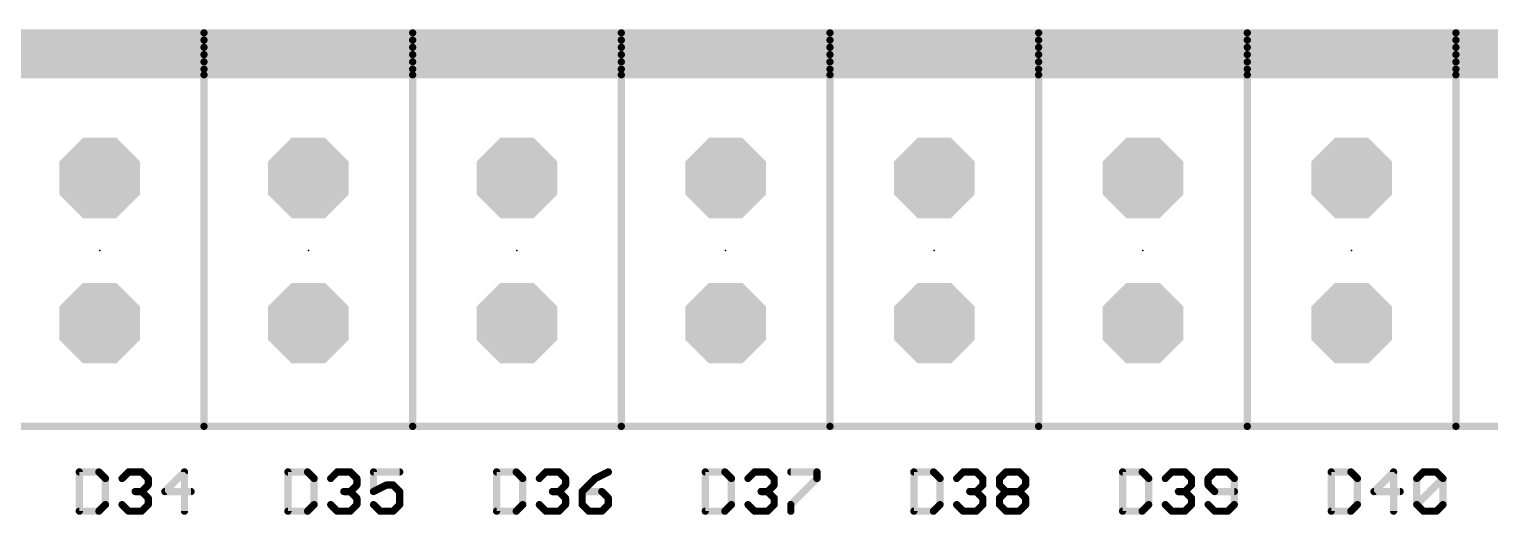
# Model space of a CAD drawing. Extents: x 0 to 426, y 0 to 160.
# Drawn here: x 53.22 to 78.77, y 64.38 to 72.87 of the extents above; entities that cross this region are included whole.
import ezdxf

# ---------------------------------------------------------------- set-up
doc = ezdxf.new("R2010")
doc.units = 0
doc.header["$MEASUREMENT"] = 0
doc.layers.get('0').update_dxf_attribs({"linetype": 'CONTINUOUS'})
for name, color, linetype in [('17', 82, 'CONTINUOUS'), ('21', 253, 'CONTINUOUS'), ('23', 7, 'CONTINUOUS'), ('25', 253, 'CONTINUOUS')]:
    doc.layers.add(name, color=color, linetype=linetype)

# ---------------------------------------------------------------- blocks, each defined once
blk = doc.blocks.new('OCTAGONP')
at = {"const_width": 0.5}
blk.add_lwpolyline([(-0.25, -0.1036), (-0.25, 0.1036), (-0.1036, 0.25), (0.1036, 0.25), (0.25, 0.1036), (0.25, -0.1036), (0.1036, -0.25), (-0.1036, -0.25), (-0.25, -0.1036), (-0.25, 0.1036)], dxfattribs=at)

msp = doc.modelspace()

# ---------------------------------------------------------------- linework, layer by layer
at = {"layer": '21', "const_width": 0.127}
for points in [[(56.275, 72.81), (52.625, 72.81)], [(56.275, 72.81), (52.625, 72.81)], [(56.275, 72.075), (56.275, 72.81)], [(59.925, 72.81), (56.275, 72.81)], [(56.275, 72.81), (56.275, 72.075)], [(59.925, 72.81), (56.275, 72.81)], [(59.925, 72.075), (59.925, 72.81)], [(63.575, 72.81), (59.925, 72.81)], [(59.925, 72.81), (59.925, 72.075)], [(63.575, 72.81), (59.925, 72.81)], [(63.575, 72.075), (63.575, 72.81)], [(67.225, 72.81), (63.575, 72.81)], [(63.575, 72.81), (63.575, 72.075)], [(67.225, 72.81), (63.575, 72.81)], [(67.225, 72.075), (67.225, 72.81)], [(70.875, 72.81), (67.225, 72.81)], [(67.225, 72.81), (67.225, 72.075)], [(70.875, 72.81), (67.225, 72.81)], [(70.875, 72.075), (70.875, 72.81)], [(74.525, 72.81), (70.875, 72.81)], [(70.875, 72.81), (70.875, 72.075)], [(74.525, 72.81), (70.875, 72.81)], [(74.525, 72.075), (74.525, 72.81)], [(78.175, 72.81), (74.525, 72.81)], [(74.525, 72.81), (74.525, 72.075)], [(78.175, 72.81), (74.525, 72.81)], [(78.175, 72.075), (78.175, 72.81)], [(81.825, 72.81), (78.175, 72.81)], [(78.175, 72.81), (78.175, 72.075)], [(81.825, 72.81), (78.175, 72.81)], [(56.275, 72.683), (52.625, 72.683)], [(56.275, 72.556), (52.625, 72.556)], [(59.925, 72.683), (56.275, 72.683)], [(59.925, 72.556), (56.275, 72.556)], [(63.575, 72.683), (59.925, 72.683)], [(63.575, 72.556), (59.925, 72.556)], [(67.225, 72.683), (63.575, 72.683)], [(67.225, 72.556), (63.575, 72.556)], [(70.875, 72.683), (67.225, 72.683)], [(70.875, 72.556), (67.225, 72.556)], [(74.525, 72.683), (70.875, 72.683)], [(74.525, 72.556), (70.875, 72.556)], [(78.175, 72.683), (74.525, 72.683)], [(78.175, 72.556), (74.525, 72.556)], [(81.825, 72.683), (78.175, 72.683)], [(81.825, 72.556), (78.175, 72.556)], [(56.275, 72.429), (52.625, 72.429)], [(56.275, 72.302), (52.625, 72.302)], [(59.925, 72.429), (56.275, 72.429)], [(59.925, 72.302), (56.275, 72.302)], [(63.575, 72.429), (59.925, 72.429)], [(63.575, 72.302), (59.925, 72.302)], [(67.225, 72.429), (63.575, 72.429)], [(67.225, 72.302), (63.575, 72.302)], [(70.875, 72.429), (67.225, 72.429)], [(70.875, 72.302), (67.225, 72.302)], [(74.525, 72.429), (70.875, 72.429)], [(74.525, 72.302), (70.875, 72.302)], [(78.175, 72.429), (74.525, 72.429)], [(78.175, 72.302), (74.525, 72.302)], [(81.825, 72.429), (78.175, 72.429)], [(81.825, 72.302), (78.175, 72.302)], [(56.275, 72.175), (52.625, 72.175)], [(52.625, 72.075), (56.275, 72.075)], [(52.625, 72.075), (56.275, 72.075)], [(59.925, 72.175), (56.275, 72.175)], [(56.275, 72.075), (56.275, 65.925)], [(56.275, 72.075), (59.925, 72.075)], [(56.275, 65.925), (56.275, 72.075)], [(56.275, 72.075), (59.925, 72.075)], [(63.575, 72.175), (59.925, 72.175)], [(59.925, 72.075), (59.925, 65.925)], [(59.925, 72.075), (63.575, 72.075)], [(59.925, 65.925), (59.925, 72.075)], [(59.925, 72.075), (63.575, 72.075)], [(67.225, 72.175), (63.575, 72.175)], [(63.575, 72.075), (63.575, 65.925)], [(63.575, 72.075), (67.225, 72.075)], [(63.575, 65.925), (63.575, 72.075)], [(63.575, 72.075), (67.225, 72.075)], [(70.875, 72.175), (67.225, 72.175)], [(67.225, 72.075), (67.225, 65.925)], [(67.225, 72.075), (70.875, 72.075)], [(67.225, 65.925), (67.225, 72.075)], [(67.225, 72.075), (70.875, 72.075)], [(74.525, 72.175), (70.875, 72.175)], [(70.875, 72.075), (70.875, 65.925)], [(70.875, 72.075), (74.525, 72.075)], [(70.875, 65.925), (70.875, 72.075)], [(70.875, 72.075), (74.525, 72.075)], [(78.175, 72.175), (74.525, 72.175)], [(74.525, 72.075), (74.525, 65.925)], [(74.525, 72.075), (78.175, 72.075)], [(74.525, 65.925), (74.525, 72.075)], [(74.525, 72.075), (78.175, 72.075)], [(81.825, 72.175), (78.175, 72.175)], [(78.175, 72.075), (78.175, 65.925)], [(78.175, 72.075), (81.825, 72.075)], [(78.175, 65.925), (78.175, 72.075)], [(78.175, 72.075), (81.825, 72.075)], [(56.275, 65.925), (52.625, 65.925)], [(59.925, 65.925), (56.275, 65.925)], [(63.575, 65.925), (59.925, 65.925)], [(67.225, 65.925), (63.575, 65.925)], [(70.875, 65.925), (67.225, 65.925)], [(74.525, 65.925), (70.875, 65.925)], [(78.175, 65.925), (74.525, 65.925)], [(81.825, 65.925), (78.175, 65.925)]]:
    msp.add_lwpolyline(points, dxfattribs=at)
at = {"layer": '21', "const_width": 0.0635}
for points in [[(56.275, 72.8418, 1), (56.275, 72.7782)], [(56.275, 72.8418, 1), (56.275, 72.7782)], [(56.3068, 72.81, 1), (56.2433, 72.81)], [(56.3068, 72.81, 1), (56.2433, 72.81)], [(56.275, 72.7782, 1), (56.275, 72.8418)], [(56.275, 72.7782, 1), (56.275, 72.8418)], [(59.925, 72.8418, 1), (59.925, 72.7782)], [(59.925, 72.8418, 1), (59.925, 72.7782)], [(59.9568, 72.81, 1), (59.8933, 72.81)], [(59.9568, 72.81, 1), (59.8933, 72.81)], [(59.925, 72.7782, 1), (59.925, 72.8418)], [(59.925, 72.7782, 1), (59.925, 72.8418)], [(63.575, 72.8418, 1), (63.575, 72.7782)], [(63.575, 72.8418, 1), (63.575, 72.7782)], [(63.6068, 72.81, 1), (63.5433, 72.81)], [(63.6068, 72.81, 1), (63.5433, 72.81)], [(63.575, 72.7782, 1), (63.575, 72.8418)], [(63.575, 72.7782, 1), (63.575, 72.8418)], [(67.225, 72.8418, 1), (67.225, 72.7782)], [(67.225, 72.8418, 1), (67.225, 72.7782)], [(67.2568, 72.81, 1), (67.1933, 72.81)], [(67.2568, 72.81, 1), (67.1933, 72.81)], [(67.225, 72.7782, 1), (67.225, 72.8418)], [(67.225, 72.7782, 1), (67.225, 72.8418)], [(70.9068, 72.81, 1), (70.8432, 72.81)], [(70.875, 72.8418, 1), (70.875, 72.7782)], [(70.9068, 72.81, 1), (70.8432, 72.81)], [(70.875, 72.8418, 1), (70.875, 72.7782)], [(70.875, 72.7782, 1), (70.875, 72.8418)], [(70.875, 72.7782, 1), (70.875, 72.8418)], [(74.525, 72.8418, 1), (74.525, 72.7782)], [(74.525, 72.8418, 1), (74.525, 72.7782)], [(74.5568, 72.81, 1), (74.4933, 72.81)], [(74.5568, 72.81, 1), (74.4933, 72.81)], [(74.525, 72.7782, 1), (74.525, 72.8418)], [(74.525, 72.7782, 1), (74.525, 72.8418)], [(78.175, 72.8418, 1), (78.175, 72.7782)], [(78.175, 72.8418, 1), (78.175, 72.7782)], [(78.2067, 72.81, 1), (78.1432, 72.81)], [(78.2067, 72.81, 1), (78.1432, 72.81)], [(78.175, 72.7782, 1), (78.175, 72.8418)], [(78.175, 72.7782, 1), (78.175, 72.8418)], [(56.275, 72.7148, 1), (56.275, 72.6513)], [(56.275, 72.5877, 1), (56.275, 72.5242)], [(56.275, 72.6513, 1), (56.275, 72.7148)], [(56.275, 72.5242, 1), (56.275, 72.5877)], [(59.925, 72.7148, 1), (59.925, 72.6513)], [(59.925, 72.5877, 1), (59.925, 72.5242)], [(59.925, 72.6513, 1), (59.925, 72.7148)], [(59.925, 72.5242, 1), (59.925, 72.5877)], [(63.575, 72.7148, 1), (63.575, 72.6513)], [(63.575, 72.5877, 1), (63.575, 72.5242)], [(63.575, 72.6513, 1), (63.575, 72.7148)], [(63.575, 72.5242, 1), (63.575, 72.5877)], [(67.225, 72.7148, 1), (67.225, 72.6513)], [(67.225, 72.5877, 1), (67.225, 72.5242)], [(67.225, 72.6513, 1), (67.225, 72.7148)], [(67.225, 72.5242, 1), (67.225, 72.5877)], [(70.875, 72.7148, 1), (70.875, 72.6513)], [(70.875, 72.5877, 1), (70.875, 72.5242)], [(70.875, 72.6513, 1), (70.875, 72.7148)], [(70.875, 72.5242, 1), (70.875, 72.5877)], [(74.525, 72.7148, 1), (74.525, 72.6513)], [(74.525, 72.5877, 1), (74.525, 72.5242)], [(74.525, 72.6513, 1), (74.525, 72.7148)], [(74.525, 72.5242, 1), (74.525, 72.5877)], [(78.175, 72.7148, 1), (78.175, 72.6513)], [(78.175, 72.5877, 1), (78.175, 72.5242)], [(78.175, 72.6513, 1), (78.175, 72.7148)], [(78.175, 72.5242, 1), (78.175, 72.5877)], [(56.275, 72.4608, 1), (56.275, 72.3972)], [(56.275, 72.3338, 1), (56.275, 72.2703)], [(56.275, 72.3972, 1), (56.275, 72.4608)], [(56.275, 72.2703, 1), (56.275, 72.3338)], [(59.925, 72.4608, 1), (59.925, 72.3972)], [(59.925, 72.3338, 1), (59.925, 72.2703)], [(59.925, 72.3972, 1), (59.925, 72.4608)], [(59.925, 72.2703, 1), (59.925, 72.3338)], [(63.575, 72.4608, 1), (63.575, 72.3972)], [(63.575, 72.3338, 1), (63.575, 72.2703)], [(63.575, 72.3972, 1), (63.575, 72.4608)], [(63.575, 72.2703, 1), (63.575, 72.3338)], [(67.225, 72.4608, 1), (67.225, 72.3972)], [(67.225, 72.3338, 1), (67.225, 72.2703)], [(67.225, 72.3972, 1), (67.225, 72.4608)], [(67.225, 72.2703, 1), (67.225, 72.3338)], [(70.875, 72.4608, 1), (70.875, 72.3972)], [(70.875, 72.3338, 1), (70.875, 72.2703)], [(70.875, 72.3972, 1), (70.875, 72.4608)], [(70.875, 72.2703, 1), (70.875, 72.3338)], [(74.525, 72.4608, 1), (74.525, 72.3972)], [(74.525, 72.3338, 1), (74.525, 72.2703)], [(74.525, 72.3972, 1), (74.525, 72.4608)], [(74.525, 72.2703, 1), (74.525, 72.3338)], [(78.175, 72.4608, 1), (78.175, 72.3972)], [(78.175, 72.3338, 1), (78.175, 72.2703)], [(78.175, 72.3972, 1), (78.175, 72.4608)], [(78.175, 72.2703, 1), (78.175, 72.3338)], [(56.275, 72.2067, 1), (56.275, 72.1432)], [(56.275, 72.1068, 1), (56.275, 72.0433)], [(56.275, 72.1068, 1), (56.275, 72.0433)], [(56.3068, 72.075, 1), (56.2433, 72.075)], [(56.3068, 72.075, 1), (56.2433, 72.075)], [(56.2433, 72.075, 1), (56.3068, 72.075)], [(56.2433, 72.075, 1), (56.3068, 72.075)], [(56.275, 72.1432, 1), (56.275, 72.2067)], [(56.275, 72.0433, 1), (56.275, 72.1068)], [(56.275, 72.0433, 1), (56.275, 72.1068)], [(59.925, 72.2067, 1), (59.925, 72.1432)], [(59.925, 72.1068, 1), (59.925, 72.0433)], [(59.925, 72.1068, 1), (59.925, 72.0433)], [(59.9568, 72.075, 1), (59.8933, 72.075)], [(59.9568, 72.075, 1), (59.8933, 72.075)], [(59.8933, 72.075, 1), (59.9568, 72.075)], [(59.8933, 72.075, 1), (59.9568, 72.075)], [(59.925, 72.1432, 1), (59.925, 72.2067)], [(59.925, 72.0433, 1), (59.925, 72.1068)], [(59.925, 72.0433, 1), (59.925, 72.1068)], [(63.575, 72.2067, 1), (63.575, 72.1432)], [(63.575, 72.1068, 1), (63.575, 72.0433)], [(63.575, 72.1068, 1), (63.575, 72.0433)], [(63.6068, 72.075, 1), (63.5433, 72.075)], [(63.6068, 72.075, 1), (63.5433, 72.075)], [(63.5433, 72.075, 1), (63.6068, 72.075)], [(63.5433, 72.075, 1), (63.6068, 72.075)], [(63.575, 72.1432, 1), (63.575, 72.2067)], [(63.575, 72.0433, 1), (63.575, 72.1068)], [(63.575, 72.0433, 1), (63.575, 72.1068)], [(67.225, 72.2067, 1), (67.225, 72.1432)], [(67.225, 72.1068, 1), (67.225, 72.0433)], [(67.225, 72.1068, 1), (67.225, 72.0433)], [(67.2568, 72.075, 1), (67.1933, 72.075)], [(67.2568, 72.075, 1), (67.1933, 72.075)], [(67.1933, 72.075, 1), (67.2568, 72.075)], [(67.1933, 72.075, 1), (67.2568, 72.075)], [(67.225, 72.1432, 1), (67.225, 72.2067)], [(67.225, 72.0433, 1), (67.225, 72.1068)], [(67.225, 72.0433, 1), (67.225, 72.1068)], [(70.9068, 72.075, 1), (70.8432, 72.075)], [(70.9068, 72.075, 1), (70.8432, 72.075)], [(70.8432, 72.075, 1), (70.9068, 72.075)], [(70.8432, 72.075, 1), (70.9068, 72.075)], [(70.875, 72.2067, 1), (70.875, 72.1432)], [(70.875, 72.1068, 1), (70.875, 72.0433)], [(70.875, 72.1068, 1), (70.875, 72.0433)], [(70.875, 72.1432, 1), (70.875, 72.2067)], [(70.875, 72.0433, 1), (70.875, 72.1068)], [(70.875, 72.0433, 1), (70.875, 72.1068)], [(74.525, 72.2067, 1), (74.525, 72.1432)], [(74.525, 72.1068, 1), (74.525, 72.0433)], [(74.525, 72.1068, 1), (74.525, 72.0433)], [(74.5568, 72.075, 1), (74.4933, 72.075)], [(74.5568, 72.075, 1), (74.4933, 72.075)], [(74.4933, 72.075, 1), (74.5568, 72.075)], [(74.4933, 72.075, 1), (74.5568, 72.075)], [(74.525, 72.1432, 1), (74.525, 72.2067)], [(74.525, 72.0433, 1), (74.525, 72.1068)], [(74.525, 72.0433, 1), (74.525, 72.1068)], [(78.2067, 72.075, 1), (78.1432, 72.075)], [(78.2067, 72.075, 1), (78.1432, 72.075)], [(78.1432, 72.075, 1), (78.2067, 72.075)], [(78.1432, 72.075, 1), (78.2067, 72.075)], [(78.175, 72.2067, 1), (78.175, 72.1432)], [(78.175, 72.1068, 1), (78.175, 72.0433)], [(78.175, 72.1068, 1), (78.175, 72.0433)], [(78.175, 72.1432, 1), (78.175, 72.2067)], [(78.175, 72.0433, 1), (78.175, 72.1068)], [(78.175, 72.0433, 1), (78.175, 72.1068)], [(56.275, 65.9567, 1), (56.275, 65.8932)], [(56.2433, 65.925, 1), (56.3068, 65.925)], [(56.2433, 65.925, 1), (56.3068, 65.925)], [(56.275, 65.8932, 1), (56.275, 65.9567)], [(59.925, 65.9567, 1), (59.925, 65.8932)], [(59.8933, 65.925, 1), (59.9568, 65.925)], [(59.8933, 65.925, 1), (59.9568, 65.925)], [(59.925, 65.8932, 1), (59.925, 65.9567)], [(63.575, 65.9567, 1), (63.575, 65.8932)], [(63.5433, 65.925, 1), (63.6068, 65.925)], [(63.5433, 65.925, 1), (63.6068, 65.925)], [(63.575, 65.8932, 1), (63.575, 65.9567)], [(67.225, 65.9567, 1), (67.225, 65.8932)], [(67.1933, 65.925, 1), (67.2568, 65.925)], [(67.1933, 65.925, 1), (67.2568, 65.925)], [(67.225, 65.8932, 1), (67.225, 65.9567)], [(70.8432, 65.925, 1), (70.9068, 65.925)], [(70.8432, 65.925, 1), (70.9068, 65.925)], [(70.875, 65.9567, 1), (70.875, 65.8932)], [(70.875, 65.8932, 1), (70.875, 65.9567)], [(74.525, 65.9567, 1), (74.525, 65.8932)], [(74.4933, 65.925, 1), (74.5568, 65.925)], [(74.4933, 65.925, 1), (74.5568, 65.925)], [(74.525, 65.8932, 1), (74.525, 65.9567)], [(78.1432, 65.925, 1), (78.2067, 65.925)], [(78.1432, 65.925, 1), (78.2067, 65.925)], [(78.175, 65.9567, 1), (78.175, 65.8932)], [(78.175, 65.8932, 1), (78.175, 65.9567)]]:
    msp.add_lwpolyline(points, format="xyb", dxfattribs=at)
at = {"layer": '23'}
for p in [(54.45, 69), (58.1, 69), (61.75, 69), (65.4, 69), (69.05, 69), (72.7, 69), (76.35, 69)]:
    msp.add_point(p, dxfattribs=at)
at = {"layer": '25', "const_width": 0.0635}
for points in [[(54.125, 65.1271, 1), (54.0615, 65.1271)], [(54.0933, 65.1588, 1), (54.0933, 65.0953)], [(54.4589, 65.1495, 1), (54.414, 65.1046)], [(54.4364, 65.0953, 1), (54.4364, 65.1588)], [(54.9561, 65.1588, 1), (54.9561, 65.0953)], [(54.9785, 65.1046, 1), (54.9336, 65.1495)], [(55.2073, 65.1495, 1), (55.1624, 65.1046)], [(55.1849, 65.0953, 1), (55.1849, 65.1588)], [(55.965, 65.1271, 1), (55.9015, 65.1271)], [(55.9557, 65.1046, 1), (55.9108, 65.1495)], [(57.775, 65.1271, 1), (57.7115, 65.1271)], [(57.7433, 65.1588, 1), (57.7433, 65.0953)], [(58.1089, 65.1495, 1), (58.064, 65.1046)], [(58.0864, 65.0953, 1), (58.0864, 65.1588)], [(58.6061, 65.1588, 1), (58.6061, 65.0953)], [(58.6285, 65.1046, 1), (58.5836, 65.1495)], [(58.8573, 65.1495, 1), (58.8124, 65.1046)], [(58.8349, 65.0953, 1), (58.8349, 65.1588)], [(59.2718, 65.1271, 1), (59.2083, 65.1271)], [(59.2401, 65.1588, 1), (59.2401, 65.0953)], [(59.6977, 65.0953, 1), (59.6977, 65.1588)], [(61.425, 65.1271, 1), (61.3615, 65.1271)], [(61.3933, 65.1588, 1), (61.3933, 65.0953)], [(61.7589, 65.1495, 1), (61.714, 65.1046)], [(61.7364, 65.0953, 1), (61.7364, 65.1588)], [(62.2561, 65.1588, 1), (62.2561, 65.0953)], [(62.2785, 65.1046, 1), (62.2336, 65.1495)], [(62.5073, 65.1495, 1), (62.4624, 65.1046)], [(62.4849, 65.0953, 1), (62.4849, 65.1588)], [(63.3619, 65.0987, 1), (63.3335, 65.1555)], [(65.075, 65.1271, 1), (65.0115, 65.1271)], [(65.0433, 65.1588, 1), (65.0433, 65.0953)], [(65.4089, 65.1495, 1), (65.364, 65.1046)], [(65.3864, 65.0953, 1), (65.3864, 65.1588)], [(65.9061, 65.1588, 1), (65.9061, 65.0953)], [(65.9285, 65.1046, 1), (65.8836, 65.1495)], [(66.1573, 65.1495, 1), (66.1124, 65.1046)], [(66.1349, 65.0953, 1), (66.1349, 65.1588)], [(66.5401, 65.1588, 1), (66.5401, 65.0953)], [(67.0294, 65.1271, 1), (66.9659, 65.1271)], [(66.9977, 65.0953, 1), (66.9977, 65.1588)], [(68.725, 65.1271, 1), (68.6615, 65.1271)], [(68.6933, 65.1588, 1), (68.6933, 65.0953)], [(69.0589, 65.1495, 1), (69.014, 65.1046)], [(69.0364, 65.0953, 1), (69.0364, 65.1588)], [(69.5561, 65.1588, 1), (69.5561, 65.0953)], [(69.5785, 65.1046, 1), (69.5336, 65.1495)], [(69.8073, 65.1495, 1), (69.7624, 65.1046)], [(69.7849, 65.0953, 1), (69.7849, 65.1588)], [(70.3045, 65.1588, 1), (70.3045, 65.0953)], [(70.3269, 65.1046, 1), (70.282, 65.1495)], [(70.5557, 65.1495, 1), (70.5108, 65.1046)], [(70.5333, 65.0953, 1), (70.5333, 65.1588)], [(72.375, 65.1271, 1), (72.3115, 65.1271)], [(72.3433, 65.1588, 1), (72.3433, 65.0953)], [(72.7089, 65.1495, 1), (72.664, 65.1046)], [(72.6864, 65.0953, 1), (72.6864, 65.1588)], [(73.2061, 65.1588, 1), (73.2061, 65.0953)], [(73.2285, 65.1046, 1), (73.1836, 65.1495)], [(73.4573, 65.1495, 1), (73.4124, 65.1046)], [(73.4349, 65.0953, 1), (73.4349, 65.1588)], [(73.9545, 65.1588, 1), (73.9545, 65.0953)], [(73.9769, 65.1046, 1), (73.932, 65.1495)], [(74.2057, 65.1495, 1), (74.1608, 65.1046)], [(74.1833, 65.0953, 1), (74.1833, 65.1588)], [(76.025, 65.1271, 1), (75.9615, 65.1271)], [(75.9933, 65.1588, 1), (75.9933, 65.0953)], [(76.3589, 65.1495, 1), (76.314, 65.1046)], [(76.3364, 65.0953, 1), (76.3364, 65.1588)], [(77.1166, 65.1271, 1), (77.0531, 65.1271)], [(77.1073, 65.1046, 1), (77.0624, 65.1495)], [(77.6045, 65.1588, 1), (77.6045, 65.0953)], [(77.6269, 65.1046, 1), (77.582, 65.1495)], [(77.8557, 65.1495, 1), (77.8108, 65.1046)], [(77.8333, 65.0953, 1), (77.8333, 65.1588)], [(54.5826, 65.0127, 1), (54.5191, 65.0127)], [(54.5284, 64.9902, 1), (54.5733, 65.0351)], [(54.8192, 65.0351, 1), (54.8641, 64.9902)], [(55.331, 65.0127, 1), (55.2675, 65.0127)], [(55.2675, 64.8983, 1), (55.331, 64.8983)], [(55.2768, 64.9902, 1), (55.3217, 65.0351)], [(55.3217, 64.8758, 1), (55.2768, 64.9207)], [(58.2326, 65.0127, 1), (58.1691, 65.0127)], [(58.1784, 64.9902, 1), (58.2233, 65.0351)], [(58.4692, 65.0351, 1), (58.5141, 64.9902)], [(58.981, 65.0127, 1), (58.9175, 65.0127)], [(58.9175, 64.8983, 1), (58.981, 64.8983)], [(58.9268, 64.9902, 1), (58.9717, 65.0351)], [(58.9717, 64.8758, 1), (58.9268, 64.9207)], [(59.4689, 64.93, 1), (59.4689, 64.8665)], [(59.4831, 64.8699, 1), (59.4547, 64.9267)], [(59.6057, 64.9207, 1), (59.5608, 64.8758)], [(59.5833, 64.8665, 1), (59.5833, 64.93)], [(61.8826, 65.0127, 1), (61.8191, 65.0127)], [(61.8284, 64.9902, 1), (61.8733, 65.0351)], [(62.1192, 65.0351, 1), (62.1641, 64.9902)], [(62.631, 65.0127, 1), (62.5675, 65.0127)], [(62.5675, 64.8983, 1), (62.631, 64.8983)], [(62.5768, 64.9902, 1), (62.6217, 65.0351)], [(62.6217, 64.8758, 1), (62.5768, 64.9207)], [(63.1047, 65.0411, 1), (63.1331, 64.9843)], [(63.1413, 64.9902, 1), (63.0964, 65.0351)], [(65.5326, 65.0127, 1), (65.4691, 65.0127)], [(65.4784, 64.9902, 1), (65.5233, 65.0351)], [(65.7692, 65.0351, 1), (65.8141, 64.9902)], [(66.281, 65.0127, 1), (66.2175, 65.0127)], [(66.2175, 64.8983, 1), (66.281, 64.8983)], [(66.2268, 64.9902, 1), (66.2717, 65.0351)], [(66.2717, 64.8758, 1), (66.2268, 64.9207)], [(66.9659, 65.0127, 1), (67.0294, 65.0127)], [(67.0201, 64.9902, 1), (66.9752, 65.0351)], [(69.1826, 65.0127, 1), (69.1191, 65.0127)], [(69.1284, 64.9902, 1), (69.1733, 65.0351)], [(69.4192, 65.0351, 1), (69.4641, 64.9902)], [(69.931, 65.0127, 1), (69.8675, 65.0127)], [(69.8675, 64.8983, 1), (69.931, 64.8983)], [(69.8768, 64.9902, 1), (69.9217, 65.0351)], [(69.9217, 64.8758, 1), (69.8768, 64.9207)], [(70.2218, 65.0127, 1), (70.1583, 65.0127)], [(70.1676, 65.0351, 1), (70.2125, 64.9902)], [(70.2125, 64.9207, 1), (70.1676, 64.8758)], [(70.1583, 64.8983, 1), (70.2218, 64.8983)], [(70.6794, 65.0127, 1), (70.6159, 65.0127)], [(70.6159, 64.8983, 1), (70.6794, 64.8983)], [(70.6252, 64.9902, 1), (70.6701, 65.0351)], [(70.6701, 64.8758, 1), (70.6252, 64.9207)], [(72.8326, 65.0127, 1), (72.7691, 65.0127)], [(72.7784, 64.9902, 1), (72.8233, 65.0351)], [(73.0692, 65.0351, 1), (73.1141, 64.9902)], [(73.581, 65.0127, 1), (73.5175, 65.0127)], [(73.5175, 64.8983, 1), (73.581, 64.8983)], [(73.5268, 64.9902, 1), (73.5717, 65.0351)], [(73.5717, 64.8758, 1), (73.5268, 64.9207)], [(73.8718, 65.0127, 1), (73.8083, 65.0127)], [(73.8176, 65.0351, 1), (73.8625, 64.9902)], [(73.8625, 64.9207, 1), (73.8176, 64.8758)], [(73.8083, 64.8983, 1), (73.8718, 64.8983)], [(74.3294, 65.0127, 1), (74.2659, 65.0127)], [(74.2752, 64.9902, 1), (74.3201, 65.0351)], [(76.4826, 65.0127, 1), (76.4191, 65.0127)], [(76.4284, 64.9902, 1), (76.4733, 65.0351)], [(77.5218, 65.0127, 1), (77.4583, 65.0127)], [(77.4676, 65.0351, 1), (77.5125, 64.9902)], [(77.9794, 65.0127, 1), (77.9159, 65.0127)], [(77.9701, 64.9902, 1), (77.9252, 65.0351)], [(77.9252, 64.9902, 1), (77.9701, 65.0351)], [(55.0705, 64.8156, 1), (55.0705, 64.7521)], [(55.2073, 64.8063, 1), (55.1624, 64.7614)], [(55.1624, 64.8063, 1), (55.2073, 64.7614)], [(55.1849, 64.7521, 1), (55.1849, 64.8156)], [(55.331, 64.6695, 1), (55.2675, 64.6695)], [(55.2768, 64.647, 1), (55.3217, 64.6919)], [(55.5901, 64.8156, 1), (55.5901, 64.7521)], [(55.5676, 64.8063, 1), (55.6125, 64.7614)], [(56.0477, 64.7521, 1), (56.0477, 64.8156)], [(58.7205, 64.8156, 1), (58.7205, 64.7521)], [(58.8573, 64.8063, 1), (58.8124, 64.7614)], [(58.8124, 64.8063, 1), (58.8573, 64.7614)], [(58.8349, 64.7521, 1), (58.8349, 64.8156)], [(58.981, 64.6695, 1), (58.9175, 64.6695)], [(58.9268, 64.647, 1), (58.9717, 64.6919)], [(59.2083, 64.7839, 1), (59.2718, 64.7839)], [(59.2259, 64.8123, 1), (59.2543, 64.7555)], [(59.7294, 64.7839, 1), (59.6659, 64.7839)], [(59.6752, 64.7614, 1), (59.7201, 64.8063)], [(62.3705, 64.8156, 1), (62.3705, 64.7521)], [(62.5073, 64.8063, 1), (62.4624, 64.7614)], [(62.4624, 64.8063, 1), (62.5073, 64.7614)], [(62.4849, 64.7521, 1), (62.4849, 64.8156)], [(62.631, 64.6695, 1), (62.5675, 64.6695)], [(62.5768, 64.647, 1), (62.6217, 64.6919)], [(62.9218, 64.7839, 1), (62.8583, 64.7839)], [(62.8901, 64.8156, 1), (62.8901, 64.7521)], [(62.8676, 64.8063, 1), (62.9125, 64.7614)], [(63.2557, 64.8063, 1), (63.2108, 64.7614)], [(63.2333, 64.7521, 1), (63.2333, 64.8156)], [(63.3794, 64.6695, 1), (63.3159, 64.6695)], [(63.3252, 64.647, 1), (63.3701, 64.6919)], [(66.0205, 64.8156, 1), (66.0205, 64.7521)], [(66.1573, 64.8063, 1), (66.1124, 64.7614)], [(66.1124, 64.8063, 1), (66.1573, 64.7614)], [(66.1349, 64.7521, 1), (66.1349, 64.8156)], [(66.281, 64.6695, 1), (66.2175, 64.6695)], [(66.2268, 64.647, 1), (66.2717, 64.6919)], [(69.6705, 64.8156, 1), (69.6705, 64.7521)], [(69.8073, 64.8063, 1), (69.7624, 64.7614)], [(69.7624, 64.8063, 1), (69.8073, 64.7614)], [(69.7849, 64.7521, 1), (69.7849, 64.8156)], [(69.931, 64.6695, 1), (69.8675, 64.6695)], [(69.8768, 64.647, 1), (69.9217, 64.6919)], [(70.2218, 64.6695, 1), (70.1583, 64.6695)], [(70.1676, 64.6919, 1), (70.2125, 64.647)], [(70.3045, 64.8156, 1), (70.3045, 64.7521)], [(70.3269, 64.7614, 1), (70.282, 64.8063)], [(70.282, 64.7614, 1), (70.3269, 64.8063)], [(70.5557, 64.8063, 1), (70.5108, 64.7614)], [(70.5108, 64.8063, 1), (70.5557, 64.7614)], [(70.5333, 64.7521, 1), (70.5333, 64.8156)], [(70.6794, 64.6695, 1), (70.6159, 64.6695)], [(70.6252, 64.647, 1), (70.6701, 64.6919)], [(73.3205, 64.8156, 1), (73.3205, 64.7521)], [(73.4573, 64.8063, 1), (73.4124, 64.7614)], [(73.4124, 64.8063, 1), (73.4573, 64.7614)], [(73.4349, 64.7521, 1), (73.4349, 64.8156)], [(73.581, 64.6695, 1), (73.5175, 64.6695)], [(73.5268, 64.647, 1), (73.5717, 64.6919)], [(73.9545, 64.8156, 1), (73.9545, 64.7521)], [(73.932, 64.7614, 1), (73.9769, 64.8063)], [(74.2977, 64.7521, 1), (74.2977, 64.8156)], [(76.7417, 64.8156, 1), (76.7417, 64.7521)], [(76.7192, 64.8063, 1), (76.7641, 64.7614)], [(77.1993, 64.7521, 1), (77.1993, 64.8156)], [(54.0615, 64.4407, 1), (54.125, 64.4407)], [(54.0933, 64.4725, 1), (54.0933, 64.409)], [(54.414, 64.4632, 1), (54.4589, 64.4182)], [(54.4364, 64.409, 1), (54.4364, 64.4725)], [(54.5191, 64.5551, 1), (54.5826, 64.5551)], [(54.5733, 64.5326, 1), (54.5284, 64.5775)], [(54.8641, 64.5775, 1), (54.8192, 64.5326)], [(54.9561, 64.4725, 1), (54.9561, 64.409)], [(54.9336, 64.4182, 1), (54.9785, 64.4632)], [(55.1624, 64.4632, 1), (55.2073, 64.4182)], [(55.1849, 64.409, 1), (55.1849, 64.4725)], [(55.2675, 64.5551, 1), (55.331, 64.5551)], [(55.3217, 64.5326, 1), (55.2768, 64.5775)], [(55.9015, 64.4407, 1), (55.965, 64.4407)], [(57.7433, 64.4725, 1), (57.7433, 64.409)], [(57.7115, 64.4407, 1), (57.775, 64.4407)], [(58.064, 64.4632, 1), (58.1089, 64.4182)], [(58.0864, 64.409, 1), (58.0864, 64.4725)], [(58.1691, 64.5551, 1), (58.2326, 64.5551)], [(58.2233, 64.5326, 1), (58.1784, 64.5775)], [(58.5141, 64.5775, 1), (58.4692, 64.5326)], [(58.6061, 64.4725, 1), (58.6061, 64.409)], [(58.5836, 64.4182, 1), (58.6285, 64.4632)], [(58.8124, 64.4632, 1), (58.8573, 64.4182)], [(58.8349, 64.409, 1), (58.8349, 64.4725)], [(58.9175, 64.5551, 1), (58.981, 64.5551)], [(58.9717, 64.5326, 1), (58.9268, 64.5775)], [(59.2625, 64.5775, 1), (59.2176, 64.5326)], [(59.3545, 64.4725, 1), (59.3545, 64.409)], [(59.332, 64.4182, 1), (59.3769, 64.4632)], [(59.5608, 64.4632, 1), (59.6057, 64.4182)], [(59.5833, 64.409, 1), (59.5833, 64.4725)], [(59.6659, 64.5551, 1), (59.7294, 64.5551)], [(59.7201, 64.5326, 1), (59.6752, 64.5775)], [(61.3615, 64.4407, 1), (61.425, 64.4407)], [(61.3933, 64.4725, 1), (61.3933, 64.409)], [(61.714, 64.4632, 1), (61.7589, 64.4182)], [(61.7364, 64.409, 1), (61.7364, 64.4725)], [(61.8191, 64.5551, 1), (61.8826, 64.5551)], [(61.8733, 64.5326, 1), (61.8284, 64.5775)], [(62.1641, 64.5775, 1), (62.1192, 64.5326)], [(62.2561, 64.4725, 1), (62.2561, 64.409)], [(62.2336, 64.4182, 1), (62.2785, 64.4632)], [(62.4624, 64.4632, 1), (62.5073, 64.4182)], [(62.4849, 64.409, 1), (62.4849, 64.4725)], [(62.5675, 64.5551, 1), (62.631, 64.5551)], [(62.6217, 64.5326, 1), (62.5768, 64.5775)], [(62.9125, 64.5775, 1), (62.8676, 64.5326)], [(62.8583, 64.5551, 1), (62.9218, 64.5551)], [(63.0045, 64.4725, 1), (63.0045, 64.409)], [(62.982, 64.4182, 1), (63.0269, 64.4632)], [(63.2108, 64.4632, 1), (63.2557, 64.4182)], [(63.2333, 64.409, 1), (63.2333, 64.4725)], [(63.3159, 64.5551, 1), (63.3794, 64.5551)], [(63.3701, 64.5326, 1), (63.3252, 64.5775)], [(65.0433, 64.4725, 1), (65.0433, 64.409)], [(65.0115, 64.4407, 1), (65.075, 64.4407)], [(65.364, 64.4632, 1), (65.4089, 64.4182)], [(65.3864, 64.409, 1), (65.3864, 64.4725)], [(65.4691, 64.5551, 1), (65.5326, 64.5551)], [(65.5233, 64.5326, 1), (65.4784, 64.5775)], [(65.8141, 64.5775, 1), (65.7692, 64.5326)], [(65.9061, 64.4725, 1), (65.9061, 64.409)], [(65.8836, 64.4182, 1), (65.9285, 64.4632)], [(66.1124, 64.4632, 1), (66.1573, 64.4182)], [(66.1349, 64.409, 1), (66.1349, 64.4725)], [(66.2175, 64.5551, 1), (66.281, 64.5551)], [(66.2717, 64.5326, 1), (66.2268, 64.5775)], [(66.5718, 64.5551, 1), (66.5083, 64.5551)], [(66.5176, 64.5775, 1), (66.5625, 64.5326)], [(66.5083, 64.4407, 1), (66.5718, 64.4407)], [(68.6933, 64.4725, 1), (68.6933, 64.409)], [(68.6615, 64.4407, 1), (68.725, 64.4407)], [(69.014, 64.4632, 1), (69.0589, 64.4182)], [(69.0364, 64.409, 1), (69.0364, 64.4725)], [(69.1191, 64.5551, 1), (69.1826, 64.5551)], [(69.1733, 64.5326, 1), (69.1284, 64.5775)], [(69.4641, 64.5775, 1), (69.4192, 64.5326)], [(69.5561, 64.4725, 1), (69.5561, 64.409)], [(69.5336, 64.4182, 1), (69.5785, 64.4632)], [(69.7624, 64.4632, 1), (69.8073, 64.4182)], [(69.7849, 64.409, 1), (69.7849, 64.4725)], [(69.8675, 64.5551, 1), (69.931, 64.5551)], [(69.9217, 64.5326, 1), (69.8768, 64.5775)], [(70.2125, 64.5775, 1), (70.1676, 64.5326)], [(70.1583, 64.5551, 1), (70.2218, 64.5551)], [(70.3045, 64.4725, 1), (70.3045, 64.409)], [(70.282, 64.4182, 1), (70.3269, 64.4632)], [(70.5108, 64.4632, 1), (70.5557, 64.4182)], [(70.5333, 64.409, 1), (70.5333, 64.4725)], [(70.6159, 64.5551, 1), (70.6794, 64.5551)], [(70.6701, 64.5326, 1), (70.6252, 64.5775)], [(72.3115, 64.4407, 1), (72.375, 64.4407)], [(72.3433, 64.4725, 1), (72.3433, 64.409)], [(72.664, 64.4632, 1), (72.7089, 64.4182)], [(72.6864, 64.409, 1), (72.6864, 64.4725)], [(72.7691, 64.5551, 1), (72.8326, 64.5551)], [(72.8233, 64.5326, 1), (72.7784, 64.5775)], [(73.1141, 64.5775, 1), (73.0692, 64.5326)], [(73.2061, 64.4725, 1), (73.2061, 64.409)], [(73.1836, 64.4182, 1), (73.2285, 64.4632)], [(73.4124, 64.4632, 1), (73.4573, 64.4182)], [(73.4349, 64.409, 1), (73.4349, 64.4725)], [(73.5175, 64.5551, 1), (73.581, 64.5551)], [(73.5717, 64.5326, 1), (73.5268, 64.5775)], [(73.8625, 64.5775, 1), (73.8176, 64.5326)], [(73.9545, 64.4725, 1), (73.9545, 64.409)], [(73.932, 64.4182, 1), (73.9769, 64.4632)], [(74.1608, 64.4632, 1), (74.2057, 64.4182)], [(74.1833, 64.409, 1), (74.1833, 64.4725)], [(74.2659, 64.5551, 1), (74.3294, 64.5551)], [(74.3201, 64.5326, 1), (74.2752, 64.5775)], [(75.9933, 64.4725, 1), (75.9933, 64.409)], [(75.9615, 64.4407, 1), (76.025, 64.4407)], [(76.314, 64.4632, 1), (76.3589, 64.4182)], [(76.3364, 64.409, 1), (76.3364, 64.4725)], [(76.4191, 64.5551, 1), (76.4826, 64.5551)], [(76.4733, 64.5326, 1), (76.4284, 64.5775)], [(77.0531, 64.4407, 1), (77.1166, 64.4407)], [(77.4583, 64.5551, 1), (77.5218, 64.5551)], [(77.5125, 64.5775, 1), (77.4676, 64.5326)], [(77.4676, 64.5775, 1), (77.5125, 64.5326)], [(77.6045, 64.4725, 1), (77.6045, 64.409)], [(77.582, 64.4182, 1), (77.6269, 64.4632)], [(77.8108, 64.4632, 1), (77.8557, 64.4182)], [(77.8333, 64.409, 1), (77.8333, 64.4725)], [(77.9159, 64.5551, 1), (77.9794, 64.5551)], [(77.9701, 64.5326, 1), (77.9252, 64.5775)]]:
    msp.add_lwpolyline(points, format="xyb", dxfattribs=at)
at = {"layer": '25', "const_width": 0.127}
for points in [[(54.0933, 65.1271), (54.0933, 64.4407)], [(54.4364, 65.1271), (54.0933, 65.1271)], [(54.5508, 65.0127), (54.4364, 65.1271)], [(54.8417, 65.0127), (54.9561, 65.1271)], [(54.9561, 65.1271), (55.1849, 65.1271)], [(55.1849, 65.1271), (55.2993, 65.0127)], [(55.9333, 65.1271), (55.5901, 64.7839)], [(55.9333, 64.4407), (55.9333, 65.1271)], [(57.7433, 65.1271), (57.7433, 64.4407)], [(58.0864, 65.1271), (57.7433, 65.1271)], [(58.2008, 65.0127), (58.0864, 65.1271)], [(58.4917, 65.0127), (58.6061, 65.1271)], [(58.6061, 65.1271), (58.8349, 65.1271)], [(58.8349, 65.1271), (58.9493, 65.0127)], [(59.6977, 65.1271), (59.2401, 65.1271)], [(59.2401, 65.1271), (59.2401, 64.7839)], [(61.3933, 65.1271), (61.3933, 64.4407)], [(61.7364, 65.1271), (61.3933, 65.1271)], [(61.8508, 65.0127), (61.7364, 65.1271)], [(62.1417, 65.0127), (62.2561, 65.1271)], [(62.2561, 65.1271), (62.4849, 65.1271)], [(62.4849, 65.1271), (62.5993, 65.0127)], [(63.3477, 65.1271), (63.1189, 65.0127)], [(65.0433, 65.1271), (65.0433, 64.4407)], [(65.3864, 65.1271), (65.0433, 65.1271)], [(65.5008, 65.0127), (65.3864, 65.1271)], [(65.7917, 65.0127), (65.9061, 65.1271)], [(65.9061, 65.1271), (66.1349, 65.1271)], [(66.1349, 65.1271), (66.2493, 65.0127)], [(66.5401, 65.1271), (66.9977, 65.1271)], [(66.9977, 65.1271), (66.9977, 65.0127)], [(68.6933, 65.1271), (68.6933, 64.4407)], [(69.0364, 65.1271), (68.6933, 65.1271)], [(69.1508, 65.0127), (69.0364, 65.1271)], [(69.4417, 65.0127), (69.5561, 65.1271)], [(69.5561, 65.1271), (69.7849, 65.1271)], [(69.7849, 65.1271), (69.8993, 65.0127)], [(70.1901, 65.0127), (70.3045, 65.1271)], [(70.3045, 65.1271), (70.5333, 65.1271)], [(70.5333, 65.1271), (70.6477, 65.0127)], [(72.3433, 65.1271), (72.3433, 64.4407)], [(72.6864, 65.1271), (72.3433, 65.1271)], [(72.8008, 65.0127), (72.6864, 65.1271)], [(73.0917, 65.0127), (73.2061, 65.1271)], [(73.2061, 65.1271), (73.4349, 65.1271)], [(73.4349, 65.1271), (73.5493, 65.0127)], [(73.9545, 65.1271), (73.8401, 65.0127)], [(74.1833, 65.1271), (73.9545, 65.1271)], [(74.2977, 65.0127), (74.1833, 65.1271)], [(75.9933, 65.1271), (75.9933, 64.4407)], [(76.3364, 65.1271), (75.9933, 65.1271)], [(76.4508, 65.0127), (76.3364, 65.1271)], [(77.0849, 65.1271), (76.7417, 64.7839)], [(77.0849, 64.4407), (77.0849, 65.1271)], [(77.4901, 65.0127), (77.6045, 65.1271)], [(77.6045, 65.1271), (77.8333, 65.1271)], [(77.8333, 65.1271), (77.9477, 65.0127)], [(54.5508, 64.5551), (54.5508, 65.0127)], [(55.2993, 64.8983), (55.1849, 64.7839)], [(55.2993, 65.0127), (55.2993, 64.8983)], [(58.2008, 64.5551), (58.2008, 65.0127)], [(58.9493, 64.8983), (58.8349, 64.7839)], [(58.9493, 65.0127), (58.9493, 64.8983)], [(59.2401, 64.7839), (59.4689, 64.8983)], [(59.4689, 64.8983), (59.5833, 64.8983)], [(59.5833, 64.8983), (59.6977, 64.7839)], [(61.8508, 64.5551), (61.8508, 65.0127)], [(62.5993, 64.8983), (62.4849, 64.7839)], [(62.5993, 65.0127), (62.5993, 64.8983)], [(63.1189, 65.0127), (62.8901, 64.7839)], [(65.5008, 64.5551), (65.5008, 65.0127)], [(66.2493, 64.8983), (66.1349, 64.7839)], [(66.2493, 65.0127), (66.2493, 64.8983)], [(66.9977, 65.0127), (66.5401, 64.5551)], [(69.1508, 64.5551), (69.1508, 65.0127)], [(69.8993, 64.8983), (69.7849, 64.7839)], [(69.8993, 65.0127), (69.8993, 64.8983)], [(70.1901, 64.8983), (70.1901, 65.0127)], [(70.3045, 64.7839), (70.1901, 64.8983)], [(70.6477, 64.8983), (70.5333, 64.7839)], [(70.6477, 65.0127), (70.6477, 64.8983)], [(72.8008, 64.5551), (72.8008, 65.0127)], [(73.5493, 64.8983), (73.4349, 64.7839)], [(73.5493, 65.0127), (73.5493, 64.8983)], [(73.8401, 65.0127), (73.8401, 64.8983)], [(73.8401, 64.8983), (73.9545, 64.7839)], [(74.2977, 64.5551), (74.2977, 65.0127)], [(76.4508, 64.5551), (76.4508, 65.0127)], [(77.4901, 64.5551), (77.4901, 65.0127)], [(77.4901, 64.5551), (77.9477, 65.0127)], [(77.9477, 65.0127), (77.9477, 64.5551)], [(55.1849, 64.7839), (55.0705, 64.7839)], [(55.1849, 64.7839), (55.2993, 64.6695)], [(55.2993, 64.6695), (55.2993, 64.5551)], [(55.5901, 64.7839), (56.0477, 64.7839)], [(58.8349, 64.7839), (58.7205, 64.7839)], [(58.8349, 64.7839), (58.9493, 64.6695)], [(58.9493, 64.6695), (58.9493, 64.5551)], [(59.6977, 64.7839), (59.6977, 64.5551)], [(62.4849, 64.7839), (62.3705, 64.7839)], [(62.4849, 64.7839), (62.5993, 64.6695)], [(62.5993, 64.6695), (62.5993, 64.5551)], [(62.8901, 64.7839), (62.8901, 64.5551)], [(63.2333, 64.7839), (62.8901, 64.7839)], [(63.3477, 64.6695), (63.2333, 64.7839)], [(63.3477, 64.5551), (63.3477, 64.6695)], [(66.1349, 64.7839), (66.0205, 64.7839)], [(66.1349, 64.7839), (66.2493, 64.6695)], [(66.2493, 64.6695), (66.2493, 64.5551)], [(69.7849, 64.7839), (69.6705, 64.7839)], [(69.7849, 64.7839), (69.8993, 64.6695)], [(69.8993, 64.6695), (69.8993, 64.5551)], [(70.1901, 64.6695), (70.3045, 64.7839)], [(70.1901, 64.5551), (70.1901, 64.6695)], [(70.3045, 64.7839), (70.5333, 64.7839)], [(70.5333, 64.7839), (70.6477, 64.6695)], [(70.6477, 64.6695), (70.6477, 64.5551)], [(73.4349, 64.7839), (73.3205, 64.7839)], [(73.4349, 64.7839), (73.5493, 64.6695)], [(73.5493, 64.6695), (73.5493, 64.5551)], [(73.9545, 64.7839), (74.2977, 64.7839)], [(76.7417, 64.7839), (77.1993, 64.7839)], [(54.0933, 64.4407), (54.4364, 64.4407)], [(54.4364, 64.4407), (54.5508, 64.5551)], [(54.9561, 64.4407), (54.8417, 64.5551)], [(55.1849, 64.4407), (54.9561, 64.4407)], [(55.2993, 64.5551), (55.1849, 64.4407)], [(57.7433, 64.4407), (58.0864, 64.4407)], [(58.0864, 64.4407), (58.2008, 64.5551)], [(58.6061, 64.4407), (58.4917, 64.5551)], [(58.8349, 64.4407), (58.6061, 64.4407)], [(58.9493, 64.5551), (58.8349, 64.4407)], [(59.3545, 64.4407), (59.2401, 64.5551)], [(59.5833, 64.4407), (59.3545, 64.4407)], [(59.6977, 64.5551), (59.5833, 64.4407)], [(61.3933, 64.4407), (61.7364, 64.4407)], [(61.7364, 64.4407), (61.8508, 64.5551)], [(62.2561, 64.4407), (62.1417, 64.5551)], [(62.4849, 64.4407), (62.2561, 64.4407)], [(62.5993, 64.5551), (62.4849, 64.4407)], [(62.8901, 64.5551), (63.0045, 64.4407)], [(63.0045, 64.4407), (63.2333, 64.4407)], [(63.2333, 64.4407), (63.3477, 64.5551)], [(65.0433, 64.4407), (65.3864, 64.4407)], [(65.3864, 64.4407), (65.5008, 64.5551)], [(65.9061, 64.4407), (65.7917, 64.5551)], [(66.1349, 64.4407), (65.9061, 64.4407)], [(66.2493, 64.5551), (66.1349, 64.4407)], [(66.5401, 64.5551), (66.5401, 64.4407)], [(68.6933, 64.4407), (69.0364, 64.4407)], [(69.0364, 64.4407), (69.1508, 64.5551)], [(69.5561, 64.4407), (69.4417, 64.5551)], [(69.7849, 64.4407), (69.5561, 64.4407)], [(69.8993, 64.5551), (69.7849, 64.4407)], [(70.3045, 64.4407), (70.1901, 64.5551)], [(70.5333, 64.4407), (70.3045, 64.4407)], [(70.6477, 64.5551), (70.5333, 64.4407)], [(72.3433, 64.4407), (72.6864, 64.4407)], [(72.6864, 64.4407), (72.8008, 64.5551)], [(73.2061, 64.4407), (73.0917, 64.5551)], [(73.4349, 64.4407), (73.2061, 64.4407)], [(73.5493, 64.5551), (73.4349, 64.4407)], [(73.8401, 64.5551), (73.9545, 64.4407)], [(73.9545, 64.4407), (74.1833, 64.4407)], [(74.1833, 64.4407), (74.2977, 64.5551)], [(75.9933, 64.4407), (76.3364, 64.4407)], [(76.3364, 64.4407), (76.4508, 64.5551)], [(77.6045, 64.4407), (77.4901, 64.5551)], [(77.8333, 64.4407), (77.6045, 64.4407)], [(77.9477, 64.5551), (77.8333, 64.4407)]]:
    msp.add_lwpolyline(points, dxfattribs=at)

# ---------------------------------------------------------------- block references
at = {"layer": '17', "xscale": 1.408, "yscale": 1.408}
for p in [(54.45, 70.27), (54.45, 70.27), (58.1, 70.27), (58.1, 70.27), (61.75, 70.27), (61.75, 70.27), (65.4, 70.27), (65.4, 70.27), (69.05, 70.27), (69.05, 70.27), (72.7, 70.27), (72.7, 70.27), (76.35, 70.27), (76.35, 70.27)]:
    msp.add_blockref('OCTAGONP', p, dxfattribs=at)
at = {"layer": '17', "xscale": 1.408, "yscale": 1.408, "rotation": 90}
for p in [(54.45, 67.73), (54.45, 67.73), (58.1, 67.73), (58.1, 67.73), (61.75, 67.73), (61.75, 67.73), (65.4, 67.73), (65.4, 67.73), (69.05, 67.73), (69.05, 67.73), (72.7, 67.73), (72.7, 67.73), (76.35, 67.73), (76.35, 67.73)]:
    msp.add_blockref('OCTAGONP', p, dxfattribs=at)

doc.saveas('drawing.dxf')
